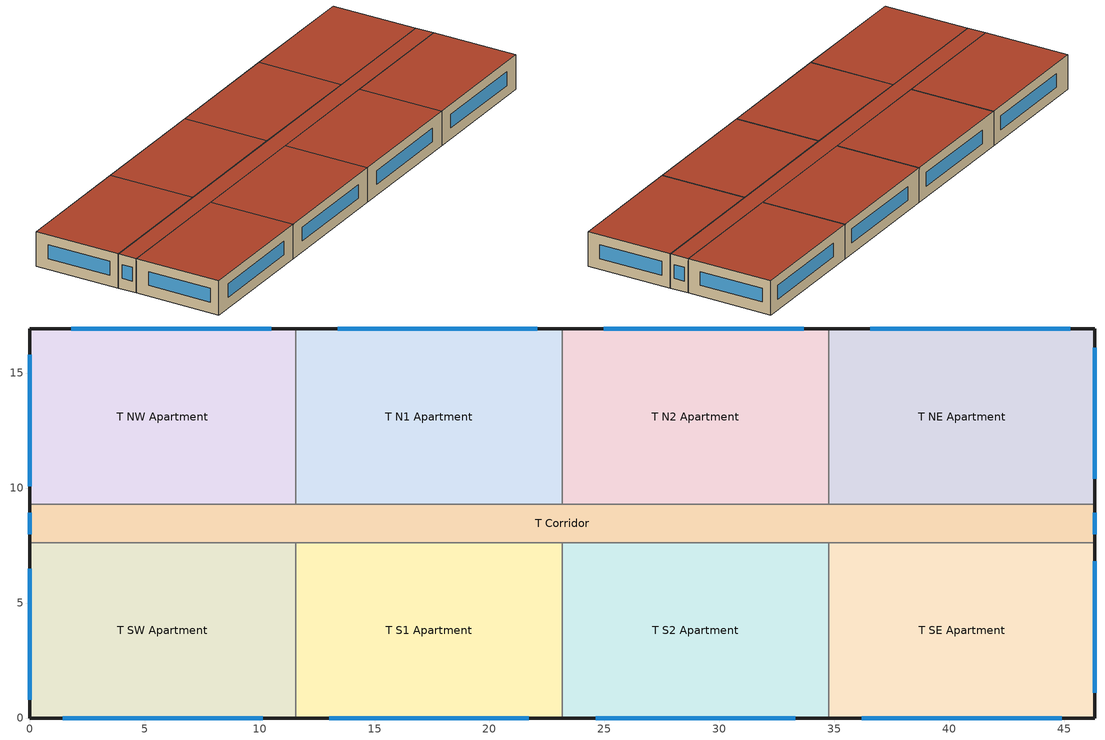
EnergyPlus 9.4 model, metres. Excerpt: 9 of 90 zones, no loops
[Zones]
T N1 Apartment
 floor to F9 N1 Apartment (int_slab_floor): 11.58,16.92 23.16,16.92 23.16,9.3 11.58,9.3 z27.43
 wall outside (res_ext_wall): 23.16,16.92 11.58,16.92 z27.43:30.48
 wall to T N2 Apartment (int_wall): 23.16,9.3 23.16,16.92 z27.43:30.48
 wall to T Corridor (int_wall): 11.58,9.3 23.16,9.3 z27.43:30.48
 window (Window_U_0.41_SHGC_0.38): 22.08,16.92 13.4,16.92 z28.38:29.6
 roof outside (res_roof): 23.16,9.3 23.16,16.92 11.58,16.92 11.58,9.3 z30.48
T N2 Apartment
 floor to F9 N2 Apartment (int_slab_floor): 23.16,16.92 34.75,16.92 34.75,9.3 23.16,9.3 z27.43
 wall outside (res_ext_wall): 34.75,16.92 23.16,16.92 z27.43:30.48
 wall to T NE Apartment (int_wall): 34.75,9.3 34.75,16.92 z27.43:30.48
 wall to T Corridor (int_wall): 23.16,9.3 34.75,9.3 z27.43:30.48
 window (Window_U_0.41_SHGC_0.38): 33.66,16.92 24.98,16.92 z28.38:29.6
 roof outside (res_roof): 34.75,9.3 34.75,16.92 23.16,16.92 23.16,9.3 z30.48
T NW Apartment
 floor to F9 NW Apartment (int_slab_floor): 0,16.92 11.58,16.92 11.58,9.3 0,9.3 z27.43
 wall outside (res_ext_wall): 11.58,16.92 0,16.92 0,9.3 z27.43:30.48
 wall to T N1 Apartment (int_wall): 11.58,9.3 11.58,16.92 z27.43:30.48
 wall to T Corridor (int_wall): 0,9.3 11.58,9.3 z27.43:30.48
 window (Window_U_0.41_SHGC_0.38): 10.5,16.92 1.81,16.92 / 0,15.8 0,10.08 z28.38:29.6
 roof outside (res_roof): 11.58,9.3 11.58,16.92 0,16.92 0,9.3 z30.48
T S1 Apartment
 floor to F9 S1 Apartment (int_slab_floor): 11.58,7.62 23.16,7.62 23.16,0 11.58,0 z27.43
 wall outside (res_ext_wall): 11.58,0 23.16,0 z27.43:30.48
 wall to T S2 Apartment (int_wall): 23.16,0 23.16,7.62 z27.43:30.48
 wall to T Corridor (int_wall): 23.16,7.62 11.58,7.62 z27.43:30.48
 window (Window_U_0.41_SHGC_0.38): 13.03,0 21.72,0 z28.38:29.6
 roof outside (res_roof): 23.16,0 23.16,7.62 11.58,7.62 11.58,0 z30.48
T S2 Apartment
 floor to F9 S2 Apartment (int_slab_floor): 23.16,7.62 34.75,7.62 34.75,0 23.16,0 z27.43
 wall outside (res_ext_wall): 23.16,0 34.75,0 z27.43:30.48
 wall to T SE Apartment (int_wall): 34.75,0 34.75,7.62 z27.43:30.48
 wall to T Corridor (int_wall): 34.75,7.62 23.16,7.62 z27.43:30.48
 window (Window_U_0.41_SHGC_0.38): 24.61,0 33.3,0 z28.38:29.6
 roof outside (res_roof): 34.75,0 34.75,7.62 23.16,7.62 23.16,0 z30.48
T SW Apartment
 floor to F9 SW Apartment (int_slab_floor): 0,7.62 11.58,7.62 11.58,0 0,0 z27.43
 wall outside (res_ext_wall): 0,7.62 0,0 11.58,0 z27.43:30.48
 wall to T S1 Apartment (int_wall): 11.58,0 11.58,7.62 z27.43:30.48
 wall to T Corridor (int_wall): 11.58,7.62 0,7.62 z27.43:30.48
 window (Window_U_0.41_SHGC_0.38): 0,6.5 0,0.79 / 1.45,0 10.13,0 z28.38:29.6
 roof outside (res_roof): 11.58,0 11.58,7.62 0,7.62 0,0 z30.48
T Corridor
 floor to F9 Corridor (int_slab_floor): 0,9.3 46.33,9.3 46.33,7.62 0,7.62 z27.43
 wall outside (res_ext_wall): 46.33,7.62 46.33,9.3 / 0,9.3 0,7.62 z27.43:30.48
 window (Window_U_0.41_SHGC_0.38): 0,8.91 0,8 / 46.33,8 46.33,8.91 z28.38:29.6
 roof outside (res_roof): 46.33,7.62 46.33,9.3 0,9.3 0,7.62 z30.48
T NE Apartment
 floor to F9 NE Apartment (int_slab_floor): 34.75,16.92 46.33,16.92 46.33,9.3 34.75,9.3 z27.43
 wall outside (res_ext_wall): 46.33,9.3 46.33,16.92 34.75,16.92 z27.43:30.48
 wall to T Corridor (int_wall): 34.75,9.3 46.33,9.3 z27.43:30.48
 window (Window_U_0.41_SHGC_0.38): 45.25,16.92 36.56,16.92 / 46.33,10.4 46.33,16.11 z28.38:29.6
 roof outside (res_roof): 46.33,9.3 46.33,16.92 34.75,16.92 34.75,9.3 z30.48
T SE Apartment
 floor to F9 SE Apartment (int_slab_floor): 34.75,7.62 46.33,7.62 46.33,0 34.75,0 z27.43
 wall outside (res_ext_wall): 34.75,0 46.33,0 46.33,7.62 z27.43:30.48
 wall to T Corridor (int_wall): 46.33,7.62 34.75,7.62 z27.43:30.48
 window (Window_U_0.41_SHGC_0.38): 36.19,0 44.88,0 / 46.33,1.1 46.33,6.81 z28.38:29.6
 roof outside (res_roof): 46.33,0 46.33,7.62 34.75,7.62 34.75,0 z30.48
[Building]
High-Rise Apartment: Loads convergence tolerance value=0.04; Maximum number of warmup days=25; Minimum number of warmup days=6; North axis=0; Solar distribution=FullInteriorAndExterior; Temperature convergence tolerance value=0.2; Terrain=City
[Site:GroundTemperature:BuildingSurface]
20.31, 20.26, 20.3, 20.32, 20.42, 22.72, 23.17, 23.28, 23.32, 21.04, 20.61, 20.42
[Site:Location]
Denver-Aurora-Buckley.AFB_CO_USA WMO=724695: Elevation=1726; Latitude=39.72; Longitude=-104.75; Time zone=-7
[Site:WaterMainsTemperature]
Annual average outdoor air temperature=9.95; Calculation method=Correlation; Maximum difference in monthly average outdoor air temperatures=23.7
[SizingPeriod:DesignDay] Barometric pressure=82237; Day of month=21; Daylight saving time indicator=No; Dry bulb temperature range modifier type=DefaultMultipliers; Humidity condition type=WetBulb; Rain indicator=No; Snow indicator=No
Name | Ashrae clear sky optical depth for beam irradiance taub | Ashrae clear sky optical depth for diffuse irradiance taud | Daily dry bulb temperature range | Day type | Maximum dry bulb temperature | Month | Solar model indicator | Wetbulb or dewpoint at maximum dry bulb | Wind direction | Wind speed | Sky clearness
Denver-Aurora-Buckley.AFB_CO_USA Ann Clg .4% Condns DB=>MWB | 0.423 | 2.02 | 14.8 | SummerDesignDay | 33.9 | 7 | ASHRAETau | 15 | 30 | 3.6
Denver-Aurora-Buckley.AFB_CO_USA Ann Htg 99.6% Condns DB |  |  | 0 | WinterDesignDay | -17.9 | 12 | ASHRAEClearSky | -17.9 | 180 | 2.5 | 0
[Construction]
InteriorFurnishings: Std Wood 6inch
Window_U_0.41_SHGC_0.38: Glass_8652_LayerAvg, Gap_1_W_0_0127, Glass_102_LayerAvg
int_slab_floor: 100mm Normalweight concrete floor, CP02 CARPET PAD
int_wall: G01 13mm gypsum board, G01 13mm gypsum board
res_ext_wall: F07 25mm stucco, G01 16mm gypsum board, Res_Exterior_Wall_Insulation, G01 16mm gypsum board
res_roof: F13 Built-up roofing, Res_Roof_Insulation, F08 Metal surface
[Material]
Name | Conductivity | Density | Roughness | Specific heat | Thickness | Solar absorptance | Thermal absorptance | Visible absorptance
100mm Normalweight concrete floor | 2.31 | 2322 | MediumRough | 832 | 0.1016
F07 25mm stucco | 0.72 | 1856 | Smooth | 840 | 0.0254 | 0.7 | 0.9 | 0.7
F08 Metal surface | 45.28 | 7824 | Smooth | 500 | 0.0008
F13 Built-up roofing | 0.16 | 1120 | Rough | 1460 | 0.0095 | 0.7 | 0.9
G01 13mm gypsum board | 0.16 | 800 | Smooth | 1090 | 0.0127 | 0.7 | 0.9 | 0.5
G01 16mm gypsum board | 0.16 | 800 | MediumSmooth | 1090 | 0.0159
Std Wood 6inch | 0.12 | 540 | MediumSmooth | 1210 | 0.15 | 0.7 | 0.9 | 0.7
[Material:NoMass] Solar absorptance=0.7; Thermal absorptance=0.9
Name | Roughness | Thermal resistance | Visible absorptance
CP02 CARPET PAD | VeryRough | 0.21648 | 0.8
Res_Exterior_Wall_Insulation | MediumSmooth | 2.81828 | 0.7
Res_Roof_Insulation | MediumSmooth | 5.30668 | 0.7
[WindowMaterial:Gas]
Gap_1_W_0_0127: Gas type=Air; Thickness=0.0127
[WindowMaterial:Glazing] Front side infrared hemispherical emissivity=0.84; Infrared transmittance at normal incidence=0; Optical data type=SpectralAverage
Name | Back side infrared hemispherical emissivity | Back side solar reflectance at normal incidence | Back side visible reflectance at normal incidence | Conductivity | Front side solar reflectance at normal incidence | Front side visible reflectance at normal incidence | Solar transmittance at normal incidence | Thickness | Visible transmittance at normal incidence
Glass_102_LayerAvg | 0.84 | 0.0748545 | 0.082564 | 1 | 0.0747638 | 0.082563 | 0.833848 | 0.003048 | 0.89926
Glass_8652_LayerAvg | 0.39 | 0.462105 | 0.306829 | 0.962 | 0.298987 | 0.209449 | 0.343691 | 0.003059 | 0.487937
[ElectricEquipment] End use subcategory=MiscPlug; Fraction latent=0
Name | Zone or zonelist | Design level | Design level calculation method | Fraction lost | Fraction radiant | Schedule | Watts per zone floor area
Elevators_Lights_Fan | T Corridor | 63 | EquipmentLevel | 0.95 | 0 | ELEV_LIGHT_FAN_SCH_ADD_DF
T Corridor_Elevators_Equip | T Corridor | 20370 | EquipmentLevel | 0.95 | 0 | BLDG_ELEVATORS
T N1 Apartment_Plug_TN1_Equip | T N1 Apartment |  | Watts/Area | 0 | 0.5 | EQP_APT_SCH | 6.67
T N2 Apartment_Plug_TN2_Equip | T N2 Apartment |  | Watts/Area | 0 | 0.5 | EQP_APT_SCH | 6.67
T NE Apartment_Plug_TNE_Equip | T NE Apartment |  | Watts/Area | 0 | 0.5 | EQP_APT_SCH | 6.67
T NW Apartment_Plug_TNW_Equip | T NW Apartment |  | Watts/Area | 0 | 0.5 | EQP_APT_SCH | 6.67
T S1 Apartment_Plug_TS1_Equip | T S1 Apartment |  | Watts/Area | 0 | 0.5 | EQP_APT_SCH | 6.67
T S2 Apartment_Plug_TS2_Equip | T S2 Apartment |  | Watts/Area | 0 | 0.5 | EQP_APT_SCH | 6.67
T SE Apartment_Plug_TSE_Equip | T SE Apartment |  | Watts/Area | 0 | 0.5 | EQP_APT_SCH | 6.67
T SW Apartment_Plug_TSW_Equip | T SW Apartment |  | Watts/Area | 0 | 0.5 | EQP_APT_SCH | 6.67
[EnergyManagementSystem:Program]
Vent_Program_S_Apartments: Set Vent_Setback_Flag = 1; IF (M_S1_Apartment_Sliding_Door_Ventilation_Sensor > 0) && (Vent_Setback_Flag == 1); SET S_Apartment_CLGSETP_Vent_CTRL = 32.22; SET S_Apartment_HTGSETP_Vent_CTRL = 12.78; ELSE; SET S_Apartment_CLGSETP_Vent_CTRL = null; SET S_Apartment_HTGSETP_Vent_CTRL = null; ENDIF
[EnergyManagementSystem:ProgramCallingManager]
BoilerCurveManager: InsideHVACSystemIterationLoop; SetBoilerCurve
BoilerParManager: BeginNewEnvironment; SetBoilerPar
OA_BASED_OPTIMUM_START_EMS_Program Manager: BeginTimestepBeforePredictor; OA_BASED_OPTIMUM_START_EMS_Program
Transformer_Load_Prog_Manager: AfterPredictorAfterHVACManagers; Transformer_Load_Prog
Vent_Thermostat_Reset: BeginTimestepBeforePredictor; Vent_Program_N_Apartments; Vent_Program_S_Apartments
[EnergyManagementSystem:Sensor]
Name | Output variable or output meter | Output variable or output meter index key
Facility_Int_LTG | InteriorLights:Electricity
OAT | Site Outdoor Air Drybulb Temperature | Environment
[Exterior:Lights]
Facade Lighting: Control option=AstronomicalClock; Design level=7504.3; End use subcategory=General; Schedule=Exterior_Lgt_ALWAYS_ON
[InternalMass] Construction=InteriorFurnishings; Surface area=88.2493
Name | Zone or zonelist
T N1 Apartment_InternalMass_1 | T N1 Apartment
T N2 Apartment_InternalMass_1 | T N2 Apartment
T NE Apartment_InternalMass_1 | T NE Apartment
T NW Apartment_InternalMass_1 | T NW Apartment
T S1 Apartment_InternalMass_1 | T S1 Apartment
T S2 Apartment_InternalMass_1 | T S2 Apartment
T SE Apartment_InternalMass_1 | T SE Apartment
T SW Apartment_InternalMass_1 | T SW Apartment
[Lights] Design level calculation method=Watts/Area; Fraction radiant=0.6; Fraction replaceable=1; Fraction visible=0.2; Return air fraction=0; Return air fraction calculated from plenum temperature=No
Name | Zone or zonelist | End use subcategory | Schedule | Watts per zone floor area
T Corridor_Lights_hardwired | T Corridor | GeneralLights | LTG_COR_SCH | 8.52502
T N1 Apartment_Lights_hardwired | T N1 Apartment | GeneralLights | LTG_APT_SCH | 6.45835
T N1 Apartment_Lights_plugin | T N1 Apartment | GeneralLights-plugin | LTG_APT_SCH | 2.90626
T N2 Apartment_Lights_hardwired | T N2 Apartment | GeneralLights | LTG_APT_SCH | 6.45835
T N2 Apartment_Lights_plugin | T N2 Apartment | GeneralLights-plugin | LTG_APT_SCH | 2.90626
T NE Apartment_Lights_hardwired | T NE Apartment | GeneralLights | LTG_APT_SCH | 6.45835
T NE Apartment_Lights_plugin | T NE Apartment | GeneralLights-plugin | LTG_APT_SCH | 2.90626
T NW Apartment_Lights_hardwired | T NW Apartment | GeneralLights | LTG_APT_SCH | 6.45835
T NW Apartment_Lights_plugin | T NW Apartment | GeneralLights-plugin | LTG_APT_SCH | 2.90626
T S1 Apartment_Lights_hardwired | T S1 Apartment | GeneralLights | LTG_APT_SCH | 6.45835
T S1 Apartment_Lights_plugin | T S1 Apartment | GeneralLights-plugin | LTG_APT_SCH | 2.90626
T S2 Apartment_Lights_hardwired | T S2 Apartment | GeneralLights | LTG_APT_SCH | 6.45835
T S2 Apartment_Lights_plugin | T S2 Apartment | GeneralLights-plugin | LTG_APT_SCH | 2.90626
T SE Apartment_Lights_hardwired | T SE Apartment | GeneralLights | LTG_APT_SCH | 6.45835
T SE Apartment_Lights_plugin | T SE Apartment | GeneralLights-plugin | LTG_APT_SCH | 2.90626
T SW Apartment_Lights_hardwired | T SW Apartment | GeneralLights | LTG_APT_SCH | 6.45835
T SW Apartment_Lights_plugin | T SW Apartment | GeneralLights-plugin | LTG_APT_SCH | 2.90626
[People] Activity level schedule=Activity Schedule; Fraction radiant=0.3; Number of people=2.5; Number of people calculation method=People; Number of people schedule=OCC_APT_SCH; Sensible heat fraction=Autocalculate
Name | Zone or zonelist
T N1 Apartment People | T N1 Apartment
T N2 Apartment People | T N2 Apartment
T NE Apartment People | T NE Apartment
T NW Apartment People | T NW Apartment
T S1 Apartment People | T S1 Apartment
T S2 Apartment People | T S2 Apartment
T SE Apartment People | T SE Apartment
T SW Apartment People | T SW Apartment
[Zone] Ceiling height=-9999; Floor area=Autocalculate; Multiplier=1; Part of total floor area=Yes; Type=1; Volume=Autocalculate
T Corridor; T N1 Apartment; T N2 Apartment; T NE Apartment; T NW Apartment; T S1 Apartment; T S2 Apartment; T SE Apartment; T SW Apartment
[ZoneInfiltration:DesignFlowRate] Constant term coefficient=0; Design flow rate calculation method=Flow/ExteriorArea; Schedule=INF_APT_SCH; Temperature term coefficient=0; Velocity squared term coefficient=0; Velocity term coefficient=0.224
Name | Zone or zonelist | Flow per exterior surface area
T Corridor_Infiltration | T Corridor | 6.617e-05
T N1 Apartment_Infiltration | T N1 Apartment | 0.000162552
T N2 Apartment_Infiltration | T N2 Apartment | 0.000162552
T NE Apartment_Infiltration | T NE Apartment | 0.000226844
T NW Apartment_Infiltration | T NW Apartment | 0.000226844
T S1 Apartment_Infiltration | T S1 Apartment | 0.000162552
T S2 Apartment_Infiltration | T S2 Apartment | 0.000162552
T SE Apartment_Infiltration | T SE Apartment | 0.000226844
T SW Apartment_Infiltration | T SW Apartment | 0.000226844
[ZoneVentilation:WindandStackOpenArea] Delta temperature=-100; Discharge coefficient for opening=Autocalculate; Height difference=15.2393; Maximum indoor temperature=25.56; Maximum outdoor temperature=26.67; Maximum wind speed=40; Minimum indoor temperature=18.89; Minimum outdoor temperature=15.56; Opening area=0.1181; Opening area fraction schedule=Sliding_Doors_Ventilation_Availability_SCH; Opening effectiveness=Autocalculate
Name | Zone | Effective angle
T N1 Apartment Sliding Door Ventilation | T N1 Apartment | 0
T N2 Apartment Sliding Door Ventilation | T N2 Apartment | 0
T NE Apartment Sliding Door Ventilation | T NE Apartment | 0
T NW Apartment Sliding Door Ventilation | T NW Apartment | 0
T S1 Apartment Sliding Door Ventilation | T S1 Apartment | 180
T S2 Apartment Sliding Door Ventilation | T S2 Apartment | 180
T SE Apartment Sliding Door Ventilation | T SE Apartment | 180
T SW Apartment Sliding Door Ventilation | T SW Apartment | 180
[Schedule:Compact]
Activity Schedule: Through: 12/31, For: AllDays, Until: 24:00, 95
BLDG_ELEVATORS; ELEV_LIGHT_FAN_SCH_ADD_DF: Through: 12/31, For: WinterDesignDay, Until: 24:00, 0.05, For: SummerDesignDay, Until: 24:00, 0.5, For: Allotherdays, Until: 04:00, 0.05, Until: 05:00, 0.1, Until: 06:00, 0.2, Until: 07:00, 0.4, Until: 09:00, 0.5, Until: 10:00, 0.35, Until: 16:00, 0.15, Until: 17:00, 0.35, Until: 19:00, 0.5, Until: 21:00, 0.4, Until: 22:00, 0.3, Until: 23:00, 0.2, Until: 24:00, 0.1
EQP_APT_SCH: Through: 12/31, For: AllDays, Until: 1:00, 0.45, Until: 2:00, 0.41, Until: 3:00, 0.39, Until: 5:00, 0.38, Until: 6:00, 0.43, Until: 7:00, 0.54, Until: 8:00, 0.65, Until: 9:00, 0.66, Until: 10:00, 0.67, Until: 11:00, 0.69, Until: 12:00, 0.7, Until: 13:00, 0.69, Until: 14:00, 0.66, Until: 15:00, 0.65, Until: 16:00, 0.68, Until: 17:00, 0.8, Until: 19:00, 1, Until: 20:00, 0.93, Until: 21:00, 0.89, Until: 22:00, 0.85, Until: 23:00, 0.71, Until: 24:00, 0.58
Exterior_Lgt_ALWAYS_ON; INF_APT_SCH: Through: 12/31, For: AllDays, Until: 24:00, 1
LTG_APT_SCH: Through: 12/31, For: AllDays, Until: 4:00, 0.011316, Until: 5:00, 0.0339481, Until: 6:00, 0.0735542, Until: 7:00, 0.0792122, Until: 8:00, 0.0735542, Until: 9:00, 0.0339481, Until: 15:00, 0.0226321, Until: 16:00, 0.0396061, Until: 17:00, 0.0792122, Until: 18:00, 0.11316, Until: 19:00, 0.152766, Until: 21:00, 0.181056, Until: 22:00, 0.124476, Until: 23:00, 0.0678962, Until: 24:00, 0.0282901
LTG_COR_SCH: Through: 12/31, For: AllDays, Until: 24:00, 0.576875
OCC_APT_SCH: Through: 12/31, For: AllDays, Until: 7:00, 1, Until: 8:00, 0.85, Until: 9:00, 0.39, Until: 16:00, 0.25, Until: 17:00, 0.3, Until: 18:00, 0.52, Until: 21:00, 0.87, Until: 24:00, 1
Sliding_Doors_Ventilation_Availability_SCH: Through: 12/31, For: WinterDesignDay SummerDesignDay, Until: 24:00, 0, For: Allotherdays, Until: 6:00, 0, Until: 22:00, 1, Until: 24:00, 0
